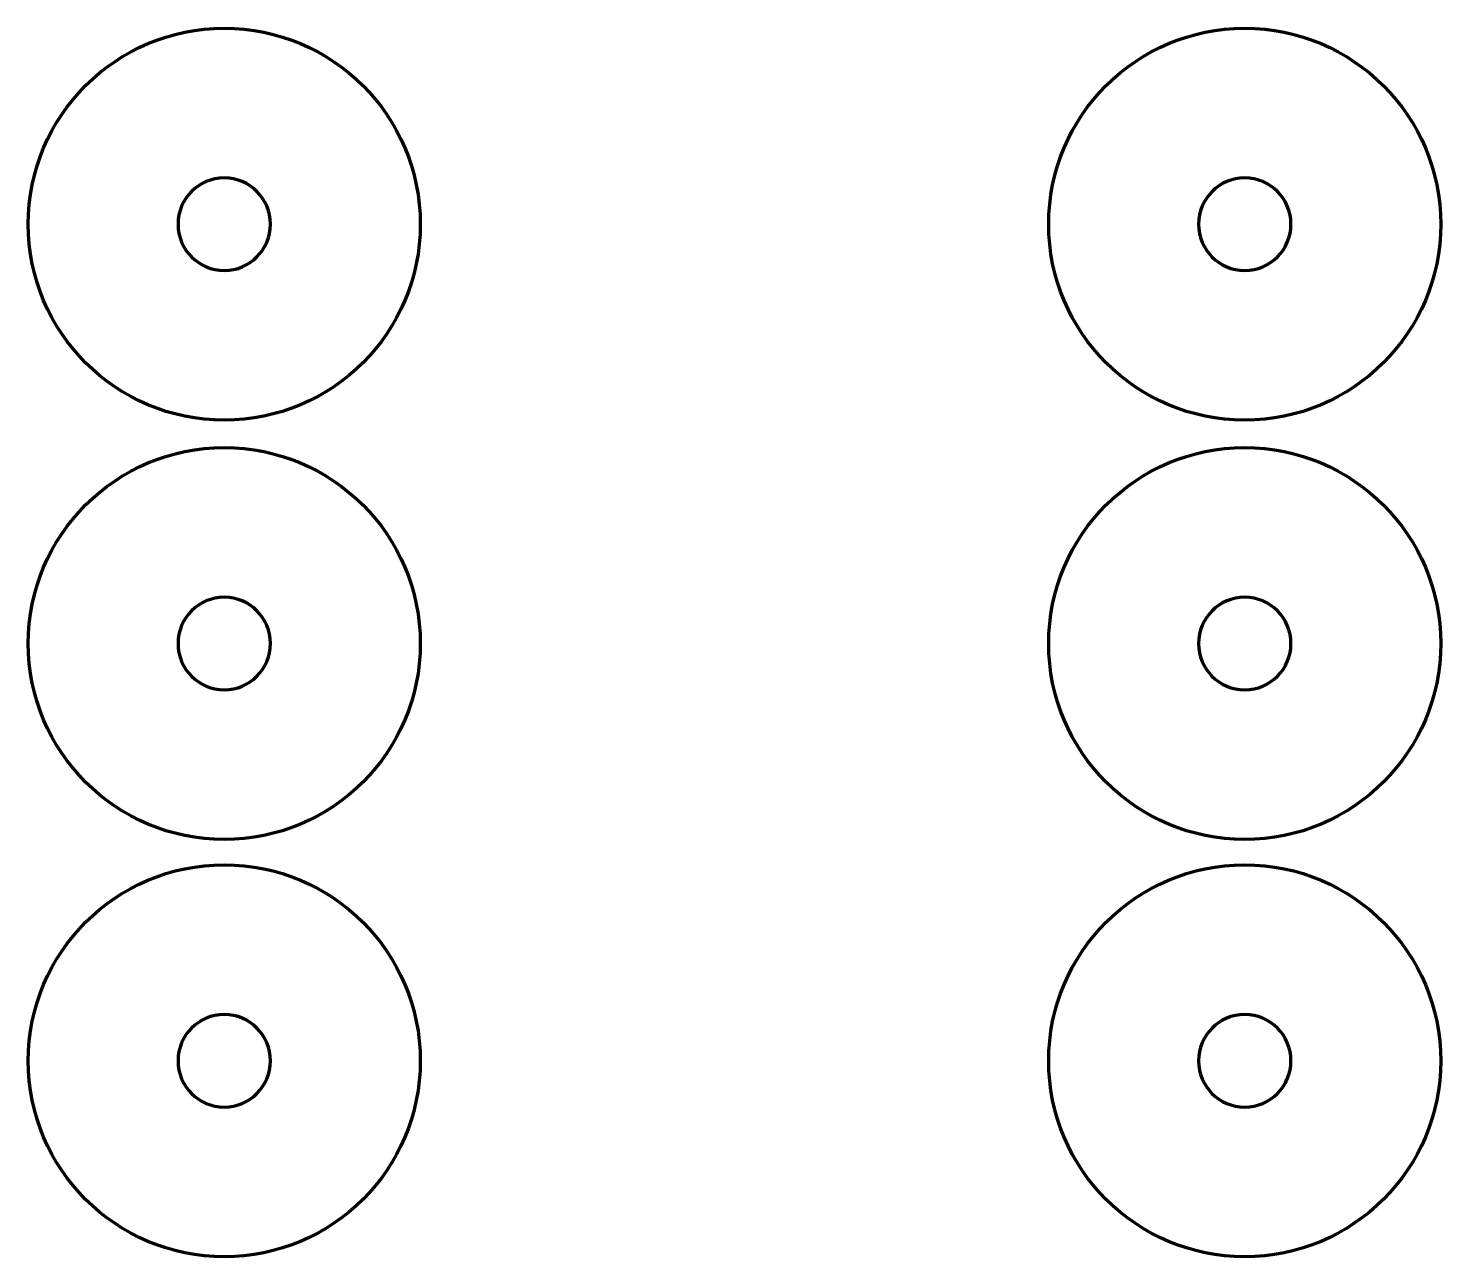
# Model space of a CAD drawing. Header units: inches. Extents: x 589 to 2016, y -1839 to -951.
# Drawn here: x 921.05 to 966.87, y -1494.22 to -1454.35 of the extents above; entities that cross this region are included whole.
import ezdxf

# ---------------------------------------------------------------- set-up
doc = ezdxf.new("R2010")
doc.units = ezdxf.units.IN
doc.header["$MEASUREMENT"] = 0
doc.layers.add('Layer 1', color=7, linetype='Continuous')

msp = doc.modelspace()

# ---------------------------------------------------------------- linework, layer by layer
at = {"layer": 'Layer 1', "color": 18, "lineweight": 80, "true_color": 0x010101}
for points in [[(927.409, -1454.354), (923.896, -1454.354), (921.049, -1457.201), (921.049, -1460.713), (921.049, -1464.226), (923.896, -1467.073), (927.409, -1467.073), (930.921, -1467.073), (933.768, -1464.226), (933.768, -1460.713), (933.768, -1457.201), (930.921, -1454.354), (927.409, -1454.354)], [(960.514, -1454.354), (957.001, -1454.354), (954.154, -1457.201), (954.154, -1460.713), (954.154, -1464.226), (957.001, -1467.073), (960.514, -1467.073), (964.026, -1467.073), (966.874, -1464.226), (966.874, -1460.713), (966.874, -1457.201), (964.026, -1454.354), (960.514, -1454.354)], [(927.409, -1462.215), (926.579, -1462.215), (925.908, -1461.543), (925.908, -1460.714), (925.908, -1459.885), (926.579, -1459.214), (927.409, -1459.214), (928.238, -1459.214), (928.909, -1459.885), (928.909, -1460.714), (928.909, -1461.543), (928.237, -1462.215), (927.409, -1462.215)], [(960.514, -1462.215), (959.684, -1462.215), (959.014, -1461.543), (959.014, -1460.714), (959.014, -1459.885), (959.685, -1459.214), (960.514, -1459.214), (961.343, -1459.214), (962.014, -1459.885), (962.014, -1460.714), (962.014, -1461.543), (961.342, -1462.215), (960.514, -1462.215)], [(927.409, -1467.963), (923.896, -1467.963), (921.049, -1470.81), (921.049, -1474.322), (921.049, -1477.834), (923.896, -1480.681), (927.409, -1480.681), (930.921, -1480.681), (933.768, -1477.834), (933.768, -1474.322), (933.768, -1470.81), (930.921, -1467.963), (927.409, -1467.963)], [(960.514, -1467.963), (957.001, -1467.963), (954.154, -1470.81), (954.154, -1474.322), (954.154, -1477.834), (957.001, -1480.681), (960.514, -1480.681), (964.026, -1480.681), (966.874, -1477.834), (966.874, -1474.322), (966.874, -1470.81), (964.026, -1467.963), (960.514, -1467.963)], [(927.409, -1475.823), (926.579, -1475.823), (925.908, -1475.152), (925.908, -1474.322), (925.908, -1473.494), (926.579, -1472.822), (927.409, -1472.822), (928.238, -1472.822), (928.909, -1473.494), (928.909, -1474.322), (928.909, -1475.152), (928.237, -1475.823), (927.409, -1475.823)], [(960.514, -1475.823), (959.684, -1475.823), (959.014, -1475.152), (959.014, -1474.322), (959.014, -1473.494), (959.685, -1472.822), (960.514, -1472.822), (961.343, -1472.822), (962.014, -1473.494), (962.014, -1474.322), (962.014, -1475.152), (961.342, -1475.823), (960.514, -1475.823)], [(927.409, -1481.503), (923.896, -1481.503), (921.049, -1484.35), (921.049, -1487.863), (921.049, -1491.376), (923.896, -1494.222), (927.409, -1494.222), (930.921, -1494.222), (933.768, -1491.376), (933.768, -1487.863), (933.768, -1484.35), (930.921, -1481.503), (927.409, -1481.503)], [(960.514, -1481.503), (957.001, -1481.503), (954.154, -1484.35), (954.154, -1487.863), (954.154, -1491.376), (957.001, -1494.222), (960.514, -1494.222), (964.026, -1494.222), (966.874, -1491.376), (966.874, -1487.863), (966.874, -1484.35), (964.026, -1481.503), (960.514, -1481.503)], [(927.409, -1489.363), (926.579, -1489.363), (925.908, -1488.692), (925.908, -1487.863), (925.908, -1487.034), (926.579, -1486.363), (927.409, -1486.363), (928.238, -1486.363), (928.909, -1487.034), (928.909, -1487.863), (928.909, -1488.692), (928.237, -1489.363), (927.409, -1489.363)], [(960.514, -1489.363), (959.684, -1489.363), (959.014, -1488.692), (959.014, -1487.863), (959.014, -1487.034), (959.685, -1486.363), (960.514, -1486.363), (961.343, -1486.363), (962.014, -1487.034), (962.014, -1487.863), (962.014, -1488.692), (961.342, -1489.363), (960.514, -1489.363)]]:
    msp.add_open_spline(points, degree=3, knots=[0, 0, 0, 0, 1, 1, 1, 2, 2, 2, 3, 3, 3, 4, 4, 4, 4], dxfattribs=at)

doc.saveas('drawing.dxf')
